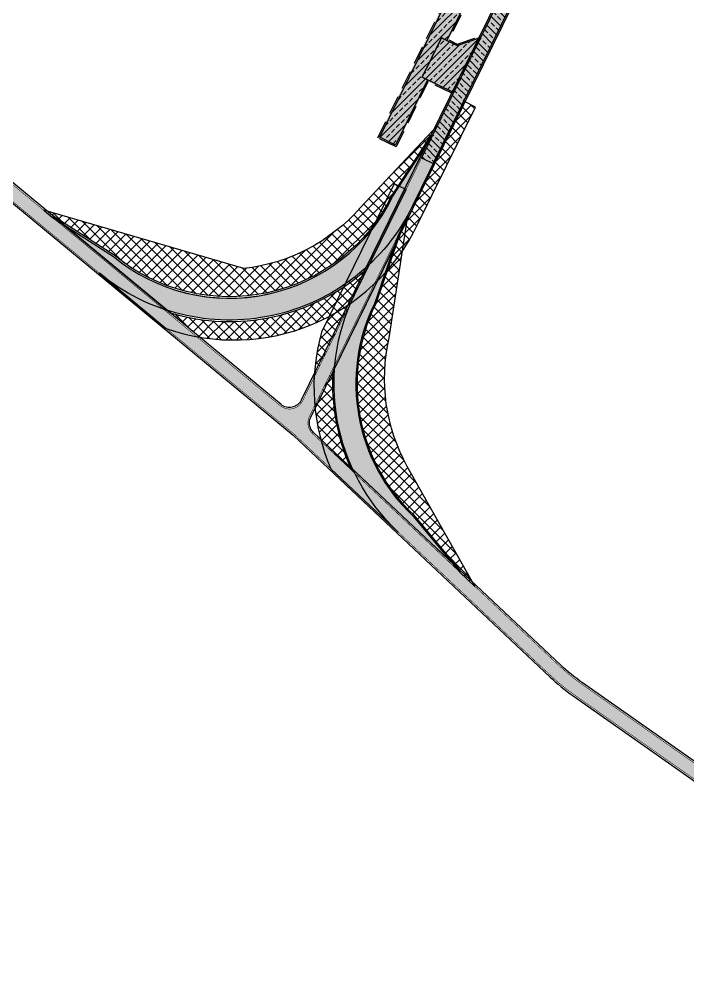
# Model space of a CAD drawing. Extents: x 466263 to 469319, y 5887365 to 5890189.
# Drawn here: x 466581.4 to 466810.8, y 5888274.7 to 5888606.2 of the extents above; entities that cross this region are included whole.
import ezdxf

# ---------------------------------------------------------------- set-up
doc = ezdxf.new("R2010")
doc.units = 0
doc.header["$MEASUREMENT"] = 0
doc.linetypes.add('VERDECKT', pattern=[9.524999999999995, 6.349999999999997, -3.174999999999998])
for name, color, linetype, transparency in [('UTEC -Flächen mit Böschung 0.5 m- KSF temporär', 54, 'VERDECKT', 0.5), ('UTEC -Flächen mit Böschung 0.5 m- Zuwegung dauerhaft', 32, 'VERDECKT', 0.5), ('UTEC -Flächen mit Böschung 0.5 m- Zuwegung temporär', 84, 'VERDECKT', 0.5), ('UTEC -Flächen- KSF temporär', 254, 'CONTINUOUS', 0.5), ('UTEC -Flächen- Zuwegung dauerhaft', 33, 'CONTINUOUS', 0.5), ('UTEC -Flächen- Zuwegung temporär', 85, 'CONTINUOUS', 0.5), ('UTEC -Flächen- Zuwegung Überschwenkbereich', 252, 'CONTINUOUS', 0.5)]:
    doc.layers.add(name, color=color, linetype=linetype, transparency=transparency)
for name, color, linetype in [('UTEC -WKA- KSF temporär', 253, 'CONTINUOUS'), ('UTEC -Zuwegung- dauerhaft', 34, 'CONTINUOUS'), ('UTEC -Zuwegung- temporär', 86, 'CONTINUOUS'), ('UTEC -Zuwegung- Überschwenkbereich', 253, 'CONTINUOUS')]:
    doc.layers.add(name, color=color, linetype=linetype)

msp = doc.modelspace()

# ---------------------------------------------------------------- hatches: boundary and pattern name
at = {"layer": 'UTEC -Flächen mit Böschung 0.5 m- KSF temporär'}
h = msp.add_hatch(color=256, dxfattribs=at)
h.dxf.hatch_style = 1
edge = h.paths.add_edge_path()
edge.add_line((466802.4660844745, 5888729.00587181), (466776.0300355832, 5888675.143683598))
edge.add_line((466776.0300355832, 5888675.143683598), (466767.9507073514, 5888679.109090933))
edge.add_line((466767.9507073514, 5888679.109090933), (466759.579291869, 5888662.052731331))
edge.add_line((466759.579291869, 5888662.052731331), (466762.5353324409, 5888660.601879895))
edge.add_line((466762.5353324409, 5888660.601879895), (466770.1731759992, 5888663.210611658))
edge.add_line((466770.1731759992, 5888663.210611658), (466760.6090070631, 5888643.724073808))
edge.add_line((466760.6090070631, 5888643.724073808), (466752.5296788314, 5888647.689481141))
edge.add_line((466752.5296788314, 5888647.689481141), (466744.1582633489, 5888630.633121541))
edge.add_line((466744.1582633489, 5888630.633121541), (466747.1143039207, 5888629.182270104))
edge.add_line((466747.1143039207, 5888629.182270104), (466754.752147479, 5888631.791001866))
edge.add_line((466754.752147479, 5888631.791001866), (466745.187978543, 5888612.304464016))
edge.add_line((466745.187978543, 5888612.304464016), (466737.1086503112, 5888616.26987135))
edge.add_line((466737.1086503112, 5888616.26987135), (466728.7372348289, 5888599.213511749))
edge.add_line((466728.7372348289, 5888599.213511749), (466731.6932754007, 5888597.762660314))
edge.add_line((466731.6932754007, 5888597.762660315), (466739.3311189591, 5888600.371392079))
edge.add_line((466739.3311189591, 5888600.371392079), (466729.7669500229, 5888580.884854227))
edge.add_line((466729.7669500229, 5888580.884854226), (466721.6876217911, 5888584.85026156))
edge.add_line((466721.6876217911, 5888584.850261561), (466710.6726014195, 5888562.407683139))
edge.add_line((466710.6726014195, 5888562.407683139), (466704.3886794615, 5888565.491888843))
edge.add_line((466704.3886794615, 5888565.491888843), (466774.8848098391, 5888709.124390743))
edge.add_line((466774.8848098391, 5888709.124390743), (466768.1520363125, 5888712.428896853))
edge.add_line((466768.1520363125, 5888712.428896853), (466750.4367523016, 5888676.334850971))
edge.add_line((466750.4367523016, 5888676.334850971), (466747.370918218, 5888685.310998481))
edge.add_line((466747.370918218, 5888685.310998481), (466742.6194713724, 5888687.643051548))
edge.add_line((466742.6194713724, 5888687.643051546), (466753.2599810511, 5888709.322582301))
edge.add_line((466753.2599810511, 5888709.322582301), (466735.3059183137, 5888718.134598599))
edge.add_line((466735.3059183138, 5888718.134598599), (466737.0683215732, 5888721.725411146))
edge.add_line((466737.0683215732, 5888721.725411147), (466755.0223843107, 5888712.913394848))
edge.add_line((466755.0223843107, 5888712.913394848), (466777.8675365611, 5888759.459302495))
edge.add_line((466777.8675365611, 5888759.459302495), (466759.9134738238, 5888768.271318792))
edge.add_line((466759.9134738238, 5888768.271318792), (466762.5570787129, 5888773.657537615))
edge.add_line((466762.5570787129, 5888773.657537614), (466758.0685630286, 5888775.86054169))
edge.add_line((466758.0685630286, 5888775.86054169), (466762.0339703623, 5888783.93986992))
edge.add_line((466762.0339703623, 5888783.939869921), (466784.4765487841, 5888772.924849551))
edge.add_line((466784.4765487841, 5888772.924849551), (466787.5607544881, 5888779.208771507))
edge.add_line((466787.5607544881, 5888779.208771507), (466792.3122013337, 5888776.876718443))
edge.add_line((466792.3122013337, 5888776.876718443), (466796.4361184471, 5888778.285256527))
edge.add_arc((466808.0594130717, 5888789.199016563), 15.94399999999882, 223.1967513286873, 233.0124391928789)
edge.add_line((466798.4668390615, 5888776.463489096), (466780.4723576215, 5888739.800591776))
edge.add_line((466780.4723576217, 5888739.800591776), (466802.4660844745, 5888729.00587181))
at = {"layer": 'UTEC -Flächen- KSF temporär'}
h = msp.add_hatch(dxfattribs=at)
h.set_pattern_fill('ANSI33', color=256, scale=0.5)
h.set_pattern_definition([(45, (-2399.316296839942, -2597.376493512243), (-2.245064030267287, 2.245064030267287), []), (45, (-2397.071231839942, -2597.376493512243), (-2.245064030267287, 2.245064030267287), [1.587499999999999, -0.79375])])
h.paths.add_polyline_path([(466705.0578314372, 5888565.720440005), (466775.5539618148, 5888709.352941902), (466779.1447743624, 5888707.590538643), (466765.9267499167, 5888680.659444538), (466767.7221561904, 5888679.778242907), (466758.9101398932, 5888661.82418017), (466757.1147336194, 5888662.705381798), (466750.5057213964, 5888649.239834747), (466752.3011276703, 5888648.358633116), (466743.4891113731, 5888630.404570379), (466741.6937050993, 5888631.285772008), (466735.0846928765, 5888617.820224957), (466736.8800991503, 5888616.939023327), (466728.068082853, 5888598.98496059), (466726.2726765793, 5888599.866162219), (466719.6636643563, 5888586.400615166), (466721.4590706301, 5888585.519413537), (466710.4440502586, 5888563.076835114)])
h.paths.add_polyline_path([(466719.6636643563, 5888586.400615166), (466726.2726765793, 5888599.866162219), (466731.6588954005, 5888597.222557327), (466739.6887191108, 5888599.965171263), (466730.4361019988, 5888581.113405388)], flags=17)
h.paths.add_polyline_path([(466735.0846928765, 5888617.820224957), (466741.6937050993, 5888631.285772008), (466747.0799239207, 5888628.642167121), (466755.1097476311, 5888631.384781052), (466745.8571305188, 5888612.533015177)], flags=17)
h.paths.add_polyline_path([(466765.9267499167, 5888680.659444538), (466779.1447743624, 5888707.590538643), (466789.917212005, 5888702.303328865), (466776.6991875589, 5888675.372234757)])
h.paths.add_polyline_path([(466750.5057213964, 5888649.239834747), (466757.1147336194, 5888662.705381798), (466762.5009524407, 5888660.061776911), (466770.5307761511, 5888662.804390841), (466761.2781590389, 5888643.952624967)], flags=17)
h.paths.add_polyline_path([(466803.1352364507, 5888729.234422973), (466789.917212005, 5888702.303328865), (466767.9234851514, 5888713.09804883), (466781.1415095973, 5888740.029142935)])
h.paths.add_polyline_path([(466753.929133027, 5888709.551133461), (466755.2509354717, 5888712.244242872), (466737.2968727343, 5888721.05625917), (466735.9750702897, 5888718.363149759)])
h.paths.add_polyline_path([(466778.5366885371, 5888759.687853656), (466781.1802934262, 5888765.074072479), (466763.2262306888, 5888773.886088777), (466760.5826257996, 5888768.499869954)])
h.paths.add_polyline_path([(466749.8976355711, 5888701.337149759), (466781.1802934262, 5888765.074072479), (466791.0550279319, 5888760.227463515), (466759.7723700768, 5888696.490540796)])
h.paths.add_polyline_path([(466759.7723700768, 5888696.490540796), (466750.5197529646, 5888677.638774923), (466747.7771390326, 5888685.668598632), (466743.2886233482, 5888687.871602708), (466749.8976355711, 5888701.337149759)], flags=17)
h.paths.add_polyline_path([(466791.0550279319, 5888760.227463515), (466800.3076450438, 5888779.07922939), (466792.2778213334, 5888776.336615457), (466787.789305649, 5888778.539619531), (466781.1802934262, 5888765.074072479)])
h.paths.add_polyline_path([(466758.7377150044, 5888776.089092849), (466781.1802934262, 5888765.074072479), (466784.705099945, 5888772.255697573), (466762.2625215233, 5888783.270717945)])
h = msp.add_hatch(dxfattribs=at)
h.set_pattern_fill('ANSI33', color=256, scale=0.5, angle=90)
h.set_pattern_definition([(135, (-2399.316296839942, -2597.376493512243), (-2.245064030267287, -2.245064030267287), []), (135, (-2399.316296839942, -2595.131428512243), (-2.245064030267287, -2.245064030267287), [1.587499999999999, -0.79375])])
h.paths.add_polyline_path([(466723.4607457432, 5888556.688123299), (466834.0515502729, 5888782.011610652), (466830.0118861572, 5888783.99431432), (466719.4210816272, 5888558.670826966)])
at = {"layer": 'UTEC -Flächen- Zuwegung dauerhaft', "linetype": 'ByBlock', "transparency": 33554687}
h = msp.add_hatch(color=256, dxfattribs=at)
h.dxf.hatch_style = 1
edge = h.paths.add_edge_path()
edge.add_arc((467156.7549778905, 5889196.547405191), 5.000000000045556, 242.6636303000544, 334.4724394946446, ccw=False)
edge.add_line((467154.4589102381, 5889192.10577561), (467057.6622666999, 5889242.144086576))
edge.add_arc((467054.3329686033, 5889235.703723682), 7.249999999868197, 62.66363029559509, 154.6963634447146)
edge.add_line((467047.7785667827, 5889238.802484205), (466996.3604601153, 5889130.04450519))
edge.add_line((466996.3604601153, 5889130.04450519), (466952.948170002, 5889042.950308694))
edge.add_line((466952.948170002, 5889042.950308694), (466830.0118861572, 5888783.99431432))
edge.add_line((466830.0118861572, 5888783.99431432), (466719.4210816272, 5888558.670826966))
edge.add_line((466719.4210816272, 5888558.670826966), (466678.573962645, 5888475.207322112))
edge.add_arc((466674.0935961898, 5888477.426852789), 5.000000000104988, 230.3976196096461, 333.6466251521746, ccw=False)
edge.add_line((466670.9063161863, 5888473.574418991), (466561.9278905388, 5888563.689419553))
edge.add_line((466561.9278905388, 5888563.689419553), (466379.4751771223, 5888709.405778852))
edge.add_line((466379.4751771223, 5888709.405778852), (466376.6669389345, 5888705.889559536))
edge.add_line((466376.6669389345, 5888705.889559536), (466559.1196523512, 5888560.173200239))
edge.add_line((466559.1196523512, 5888560.173200239), (466675.6410861775, 5888463.816681507))
edge.add_line((466675.6410861775, 5888463.816681507), (466697.7950520844, 5888442.949465684))
edge.add_line((466697.7950520844, 5888442.949465684), (466763.7378175053, 5888380.836798095))
edge.add_arc((466813.276089235, 5888433.429783693), 72.25000000025682, 226.7131880464773, 234.9162447765445)
edge.add_line((466771.7487209709, 5888374.306690193), (466823.3095686733, 5888338.090954804))
edge.add_line((466823.3095686733, 5888338.090954804), (466876.3847143621, 5888306.018065873))
edge.add_line((466876.3847143621, 5888306.018065873), (466914.4403143086, 5888276.725826661))
edge.add_arc((466918.8624908049, 5888282.470985931), 7.249999998895853, 232.4137233610919, 334.8601818521503)
edge.add_line((466925.4257257067, 5888279.3909782), (466984.3265603748, 5888404.903654649))
edge.add_line((466984.3265603748, 5888404.903654649), (466980.2528283664, 5888406.815383588))
edge.add_line((466980.2528283664, 5888406.815383588), (466921.3519936985, 5888281.302707136))
edge.add_arc((466918.862490805, 5888282.470985931), 2.74999999989145, 232.4137233598414, 334.86018183277235, ccw=False)
edge.add_line((466917.1851135131, 5888280.291787586), (466878.9288330034, 5888309.738495077))
edge.add_line((466878.9288330034, 5888309.738495077), (466825.7694017293, 5888341.86231712))
edge.add_line((466825.7694017293, 5888341.86231712), (466774.3352006552, 5888377.989097399))
edge.add_arc((466813.276089245, 5888433.42978369), 67.75000000433495, 226.7131880381479, 234.9162447687712, ccw=False)
edge.add_line((466766.8232461942, 5888384.11248578), (466700.8804807706, 5888446.22515337))
edge.add_line((466700.8804807706, 5888446.22515337), (466682.0020692134, 5888464.007066097))
edge.add_arc((466685.4303233093, 5888467.646719084), 4.999999999792412, 153.6466250925158, 226.7131880931135, ccw=False)
edge.add_line((466680.9499568564, 5888469.866249766), (466723.4607457432, 5888556.688123299))
edge.add_line((466723.4607457432, 5888556.688123299), (466834.0515502729, 5888782.011610652))
edge.add_line((466834.0515502729, 5888782.011610652), (466956.9958400322, 5889040.983535074))
edge.add_line((466956.9958400322, 5889040.983535074), (467000.4287095209, 5889128.121136589))
edge.add_line((467000.4287095209, 5889128.121136589), (467051.8468161884, 5889236.879115608))
edge.add_arc((467054.3329686034, 5889235.703723682), 2.750000000457537, 62.663630310733424, 154.6963634430184, ccw=False)
edge.add_line((467055.5958058121, 5889238.146619955), (467153.9695127007, 5889187.293057722))
edge.add_line((467153.9695127007, 5889187.293057722), (467157.1562083257, 5889185.785159005))
edge.add_line((467157.1562083257, 5889185.785159005), (467161.2668683647, 5889194.392679143))
at = {"layer": 'UTEC -Flächen- Zuwegung temporär', "linetype": 'ByBlock'}
h = msp.add_hatch(color=256, dxfattribs=at)
h.dxf.hatch_style = 1
edge = h.paths.add_edge_path()
edge.add_line((466723.1748772375, 5888566.319006407), (466709.6239187401, 5888545.483679512))
edge.add_arc((466653.4913707018, 5888572.967985048), 62.5000000011417, 230.4124232285129, 333.9121396581927, ccw=False)
edge.add_line((466613.6628139962, 5888524.802270366), (466592.7212576503, 5888538.226175081))
edge.add_line((466592.7212576503, 5888538.226175081), (466630.7808288982, 5888506.754457041))
edge.add_arc((466653.4913707027, 5888572.967985046), 69.99999999900761, 251.0685724027461, 313.2559904846869)
edge.add_line((466701.4595105334, 5888521.987032123), (466723.1748772375, 5888566.319006407))
h = msp.add_hatch(color=256, dxfattribs=at)
h.dxf.hatch_style = 1
edge = h.paths.add_edge_path()
edge.add_line((466732.4465486795, 5888416.492510668), (466716.5286261533, 5888435.607157993))
edge.add_arc((466759.3818023878, 5888481.102820276), 62.49999999915967, 153.9121396593039, 226.7131880484464, ccw=False)
edge.add_line((466703.2492543508, 5888508.587125811), (466711.4136625586, 5888532.083773201))
edge.add_line((466711.4136625586, 5888532.083773201), (466689.6997518907, 5888487.736386214))
edge.add_arc((466759.344626688, 5888481.090608417), 69.96123889727029, 174.5491243550835, 206.0614280412552)
edge.add_line((466696.4967987126, 5888450.354221728), (466732.4465486795, 5888416.492510668))
at = {"layer": 'UTEC -Flächen- Zuwegung Überschwenkbereich', "linetype": 'ByBlock'}
h = msp.add_hatch(dxfattribs=at)
h.set_pattern_fill('ANSI37', color=256, scale=20)
h.set_pattern_definition([(45, (0, 0), (-1.767766952966368, 1.767766952966368), []), (135, (0, 0), (-1.767766952966368, -1.767766952966368), [])])
h.paths.add_polyline_path([(466737.9913235064, 5888576.131523592), (466734.4191656065, 5888577.880567286), (466723.9098061275, 5888556.468248854), (466714.4298183315, 5888537.106803839), (466712.8544542214, 5888526.768487543, 0.0373737084576147), (466718.0684062368, 5888535.82487083)])
h.paths.add_polyline_path([(466711.4010496961, 5888549.133184125), (466710.0617606696, 5888549.788943217), (466703.3996864877, 5888536.182661677, 0.0451146768932949), (466709.188179603, 5888545.73077744)], flags=17)
h.paths.add_polyline_path([(466687.7871802981, 5888504.296472937), (466692.733931473, 5888514.399465994, -0.224575482022589), (466633.1078912885, 5888505.478995077), (466643.2193490815, 5888497.11776193, 0.1656461552753557)])
h.paths.add_polyline_path([(466703.3996864877, 5888536.182661677), (466710.0617606696, 5888549.788943217), (466711.4010496961, 5888549.133184125), (466722.7393012738, 5888566.566355227), (466723.7028254588, 5888568.529489779), (466698.3220541043, 5888541.474641296, -0.1861846828034257), (466658.4486267172, 5888520.644024772), (466590.96711572, 5888540.325488706), (466593.0165649334, 5888538.630785227), (466613.9581726663, 5888525.206847567, 0.4307876266566784)])
h.paths.add_polyline_path([(466701.4752450532, 5888522.001841359, -0.0381384794507321), (466693.1772693454, 5888515.304916721), (466687.7871802976, 5888504.296472937, 0.0299953024746054), (466694.9496479026, 5888508.667994982)])
h.paths.add_polyline_path([(466694.9496479026, 5888508.667994982, -0.0299953024746054), (466687.7871802976, 5888504.296472937), (466685.1262179469, 5888498.861858742, 0.056125810678068), (466682.5851506549, 5888483.403440182)])
h.paths.add_polyline_path([(466689.6997518906, 5888487.736386214), (466682.7750028511, 5888473.593630902, 0.0452800917429698), (466685.0400465096, 5888461.145541072), (466696.4936308061, 5888450.357205632, -0.1383323459431447)])
edge = h.paths.add_edge_path()
edge.add_line((466714.6813617605, 5888538.757555887), (466711.4136625586, 5888532.083773201))
edge.add_line((466711.4136625586, 5888532.083773201), (466703.2492543508, 5888508.587125811))
edge.add_arc((466759.3818023885, 5888481.102820276), 62.49999999990439, 153.9121396595385, 226.713188048058)
edge.add_line((466716.5286261533, 5888435.607157993), (466732.4465486752, 5888416.492510673))
edge.add_line((466732.4465486752, 5888416.492510673), (466737.8556771438, 5888411.397556032))
edge.add_line((466737.8556771438, 5888411.397556032), (466714.5359984789, 5888452.629477343))
edge.add_arc((466769.2202573304, 5888482.893017028), 62.50000000235765, 167.1348366758298, 208.9611612024575, ccw=False)
edge.add_line((466708.2892102436, 5888496.809104879), (466714.6813617605, 5888538.757555887))

# ---------------------------------------------------------------- linework, layer by layer
at = {"layer": 'UTEC -Flächen mit Böschung 0.5 m- KSF temporär'}
msp.add_lwpolyline([(466737.1086503112, 5888616.26987135), (466728.7372348289, 5888599.213511749), (466731.6932754007, 5888597.762660315), (466739.3311189591, 5888600.371392079), (466729.7669500229, 5888580.884854226), (466721.6876217911, 5888584.850261561), (466710.6726014195, 5888562.407683139), (466704.3886794615, 5888565.491888843), (466774.8848098391, 5888709.124390743)], dxfattribs=at)
at = {"layer": 'UTEC -Flächen mit Böschung 0.5 m- Zuwegung dauerhaft', "linetype": 'ByBlock'}
for points in [[(466952.4985412311, 5889043.169070999), (466829.5615989594, 5888784.211689701), (466718.9721049979, 5888558.890872568), (466678.1254049668, 5888475.428223763, -0.4836022727208487), (466671.2250441864, 5888473.959662372), (466562.2432408212, 5888564.077456012)], [(466558.8042979332, 5888559.785167082), (466675.3100104918, 5888463.441648932), (466697.4522266747, 5888442.585500382), (466763.3949920953, 5888380.472832797, 0.0358078797441295), (466771.4613343393, 5888373.897533835), (466823.0362538891, 5888337.671914547), (466876.1020345129, 5888305.604684849), (466914.1353366192, 5888276.32960878, 0.4793689929896478), (466925.8783625966, 5888279.178563874), (466984.9916115907, 5888405.143877213), (466980.0126058029, 5888407.480434802), (466920.8993568088, 5888281.515121462, -0.4793689928699631), (466917.4900912024, 5888280.688005469), (466879.2115128524, 5888310.151876102), (466826.0427165135, 5888342.281357378), (466774.6225872867, 5888378.398253754, -0.0358078797451135), (466767.1660716041, 5888384.476451077), (466701.2233061806, 5888446.589118668), (466682.3448946231, 5888464.371031398, -0.3301420912238144), (466681.3984943631, 5888469.645307423), (466723.9098061275, 5888556.468248854), (466834.5018373169, 5888781.794234959), (466957.445469688, 5889040.764774647)]]:
    msp.add_lwpolyline(points, format="xyb", dxfattribs=at)
at = {"layer": 'UTEC -Flächen mit Böschung 0.5 m- Zuwegung temporär', "linetype": 'ByBlock'}
for points in [[(466722.739301271, 5888566.566355223), (466709.188179603, 5888545.73077744, -0.4853347081756782), (466613.9581726663, 5888525.206847567), (466593.0165649372, 5888538.630785224), (466633.1078912878, 5888505.478995077, 0.2583989009367855), (466699.8801684167, 5888519.880044358)], [(466732.8114024161, 5888416.835727092), (466716.8934408639, 5888435.950421281, -0.3290582472960787), (466703.7116022128, 5888508.394372307), (466711.8760304385, 5888531.891077311), (466689.0018036248, 5888485.173919628, 0.119492389428437), (466694.9422033353, 5888452.505401524)]]:
    msp.add_lwpolyline(points, format="xyb", close=True, dxfattribs=at)
at = {"layer": 'UTEC -WKA- KSF temporär'}
for points in [[(466723.4607457432, 5888556.688123299), (466834.0515502729, 5888782.011610652), (466830.0118861572, 5888783.99431432), (466719.4210816272, 5888558.670826966)], [(466705.0578314372, 5888565.720440005), (466775.5539618148, 5888709.352941902), (466779.1447743624, 5888707.590538643), (466765.9267499167, 5888680.659444538), (466767.7221561904, 5888679.778242907), (466758.9101398932, 5888661.82418017), (466757.1147336194, 5888662.705381798), (466750.5057213964, 5888649.239834747), (466752.3011276703, 5888648.358633116), (466743.4891113731, 5888630.404570379), (466741.6937050993, 5888631.285772008), (466735.0846928765, 5888617.820224957), (466736.8800991503, 5888616.939023327), (466728.068082853, 5888598.98496059), (466726.2726765793, 5888599.866162219), (466719.6636643563, 5888586.400615166), (466721.4590706301, 5888585.519413537), (466710.4440502586, 5888563.076835114)], [(466719.6636643563, 5888586.400615166), (466726.2726765793, 5888599.866162219), (466731.6588954005, 5888597.222557327), (466739.6887191108, 5888599.965171263), (466730.4361019988, 5888581.113405388)]]:
    msp.add_lwpolyline(points, close=True, dxfattribs=at)
at = {"layer": 'UTEC -Zuwegung- dauerhaft', "linetype": 'ByBlock', "const_width": 0.2}
for points in [[(466952.948170002, 5889042.950308694), (466830.0118861572, 5888783.99431432), (466719.4210816272, 5888558.670826966), (466678.573962645, 5888475.207322112, -0.4836827124329817), (466670.9063161863, 5888473.574418991), (466561.9278905388, 5888563.689419553)], [(466559.1196523512, 5888560.173200239), (466675.6410861775, 5888463.816681507), (466697.7950520844, 5888442.949465684), (466763.7378175053, 5888380.836798095, 0.0358078797425405), (466771.7487209709, 5888374.306690193), (466823.3095686733, 5888338.090954804), (466876.3847143621, 5888306.018065873), (466914.4403143086, 5888276.725826661, 0.4793689929871526), (466925.4257257067, 5888279.3909782), (466984.3265603748, 5888404.903654649), (466980.2528283664, 5888406.815383588), (466921.3519936985, 5888281.302707136, -0.4793689928882018), (466917.1851135131, 5888280.291787586), (466878.9288330034, 5888309.738495077), (466825.7694017293, 5888341.86231712), (466774.3352006552, 5888377.989097399, -0.0358078797446212), (466766.8232461942, 5888384.11248578), (466700.8804807706, 5888446.22515337), (466682.0020692134, 5888464.007066097, -0.3300725945357801), (466680.9499568564, 5888469.866249766), (466723.4607457432, 5888556.688123299), (466834.0515502729, 5888782.011610652), (466956.9958400322, 5889040.983535074)]]:
    msp.add_lwpolyline(points, format="xyb", dxfattribs=at)
at = {"layer": 'UTEC -Zuwegung- temporär', "linetype": 'ByBlock', "const_width": 0.2}
for points in [[(466723.1748772375, 5888566.319006407), (466709.6239187401, 5888545.483679512, -0.4850332845789428), (466613.6628139962, 5888524.802270366), (466592.7212576503, 5888538.226175081), (466630.7808288982, 5888506.754457041, 0.2782054031340727), (466701.4595105334, 5888521.987032123)], [(466732.4465486795, 5888416.492510668), (466716.5286261533, 5888435.607157993, -0.3287883400164572), (466703.2492543508, 5888508.587125811), (466711.4136625586, 5888532.083773201), (466689.6997518907, 5888487.736386214, 0.1383714723959541), (466696.4967987126, 5888450.354221728)]]:
    msp.add_lwpolyline(points, format="xyb", close=True, dxfattribs=at)
at = {"layer": 'UTEC -Zuwegung- Überschwenkbereich', "linetype": 'ByBlock'}
for points in [[(466737.9913235064, 5888576.131523592), (466733.9701052028, 5888578.10044174), (466716.3598245053, 5888542.185562847, -0.485026775387956), (466608.8829311369, 5888519.021833085), (466631.8023968385, 5888500.068754207, 0.3822370188885943), (466718.0684062368, 5888535.82487083)], [(466723.1748769505, 5888566.319005824), (466724.8709379643, 5888569.77464921), (466698.3220541043, 5888541.474641296, -0.1861846828034249), (466658.4486267172, 5888520.644024772), (466589.75496784, 5888540.679020279), (466592.7212576515, 5888538.226175079), (466613.6628139962, 5888524.802270366, 0.4850332845572708), (466709.6239187401, 5888545.483679512)], [(466710.0617606696, 5888549.788943217), (466685.1262179469, 5888498.861858742, 0.1733032302309796), (466688.3338069645, 5888451.861181295), (466711.3862450047, 5888430.147678518, -0.3289127383433416), (466696.5220796928, 5888511.880967444), (466714.1053323548, 5888547.809080135)], [(466714.6813617605, 5888538.757555887), (466711.4136625586, 5888532.083773201), (466703.2492543508, 5888508.587125811, 0.3287883400134445), (466716.5286261533, 5888435.607157993), (466732.4465486752, 5888416.492510673), (466737.8556771438, 5888411.397556032), (466714.5359984789, 5888452.629477343, -0.1845553217144876), (466708.2892102436, 5888496.809104879)]]:
    msp.add_lwpolyline(points, format="xyb", close=True, dxfattribs=at)

doc.saveas('drawing.dxf')
